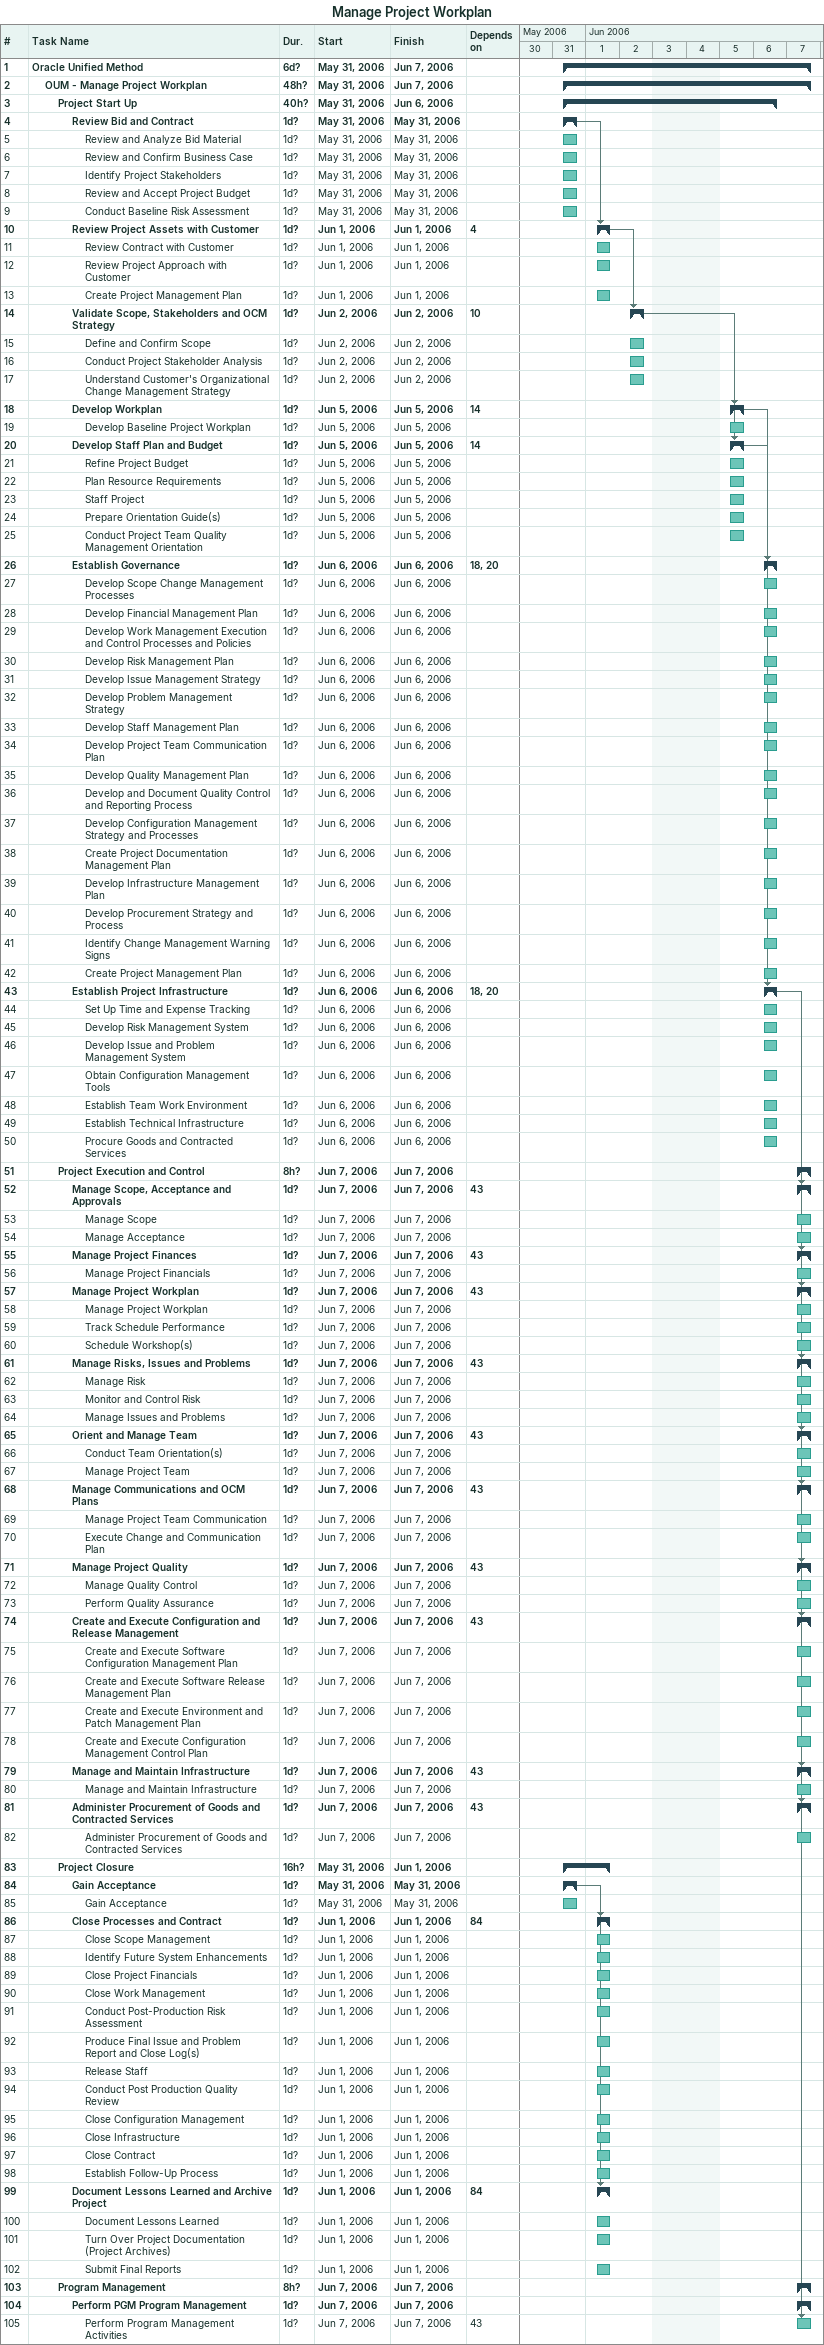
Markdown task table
Manage Project Workplan

| ID | Level | Task | Duration | Start | Finish | Predecessors |
|---|---|---|---|---|---|---|
| 1 | 1 | **Oracle Unified Method** | 6d? | 2006-05-31 | 2006-06-07 |  |
| 2 | 2 | **OUM - Manage Project Workplan** | 48h? | 2006-05-31 | 2006-06-07 |  |
| 3 | 3 | **Project Start Up** | 40h? | 2006-05-31 | 2006-06-06 |  |
| 4 | 4 | **Review Bid and Contract** | 1d? | 2006-05-31 | 2006-05-31 |  |
| 5 | 5 | Review and Analyze Bid Material | 1d? | 2006-05-31 | 2006-05-31 |  |
| 6 | 5 | Review and Confirm Business Case | 1d? | 2006-05-31 | 2006-05-31 |  |
| 7 | 5 | Identify Project Stakeholders | 1d? | 2006-05-31 | 2006-05-31 |  |
| 8 | 5 | Review and Accept Project Budget | 1d? | 2006-05-31 | 2006-05-31 |  |
| 9 | 5 | Conduct Baseline Risk Assessment | 1d? | 2006-05-31 | 2006-05-31 |  |
| 10 | 4 | **Review Project Assets with Customer** | 1d? | 2006-06-01 | 2006-06-01 | 4 |
| 11 | 5 | Review Contract with Customer | 1d? | 2006-06-01 | 2006-06-01 |  |
| 12 | 5 | Review Project Approach with Customer | 1d? | 2006-06-01 | 2006-06-01 |  |
| 13 | 5 | Create Project Management Plan | 1d? | 2006-06-01 | 2006-06-01 |  |
| 14 | 4 | **Validate Scope, Stakeholders and OCM Strategy** | 1d? | 2006-06-02 | 2006-06-02 | 10 |
| 15 | 5 | Define and Confirm Scope | 1d? | 2006-06-02 | 2006-06-02 |  |
| 16 | 5 | Conduct Project Stakeholder Analysis | 1d? | 2006-06-02 | 2006-06-02 |  |
| 17 | 5 | Understand Customer's Organizational Change Management Strategy | 1d? | 2006-06-02 | 2006-06-02 |  |
| 18 | 4 | **Develop Workplan** | 1d? | 2006-06-05 | 2006-06-05 | 14 |
| 19 | 5 | Develop Baseline Project Workplan | 1d? | 2006-06-05 | 2006-06-05 |  |
| 20 | 4 | **Develop Staff Plan and Budget** | 1d? | 2006-06-05 | 2006-06-05 | 14 |
| 21 | 5 | Refine Project Budget | 1d? | 2006-06-05 | 2006-06-05 |  |
| 22 | 5 | Plan Resource Requirements | 1d? | 2006-06-05 | 2006-06-05 |  |
| 23 | 5 | Staff Project | 1d? | 2006-06-05 | 2006-06-05 |  |
| 24 | 5 | Prepare Orientation Guide(s) | 1d? | 2006-06-05 | 2006-06-05 |  |
| 25 | 5 | Conduct Project Team Quality Management Orientation | 1d? | 2006-06-05 | 2006-06-05 |  |
| 26 | 4 | **Establish Governance** | 1d? | 2006-06-06 | 2006-06-06 | 18, 20 |
| 27 | 5 | Develop Scope Change Management Processes | 1d? | 2006-06-06 | 2006-06-06 |  |
| 28 | 5 | Develop Financial Management Plan | 1d? | 2006-06-06 | 2006-06-06 |  |
| 29 | 5 | Develop Work Management Execution and Control Processes and Policies | 1d? | 2006-06-06 | 2006-06-06 |  |
| 30 | 5 | Develop Risk Management Plan | 1d? | 2006-06-06 | 2006-06-06 |  |
| 31 | 5 | Develop Issue Management Strategy | 1d? | 2006-06-06 | 2006-06-06 |  |
| 32 | 5 | Develop Problem Management Strategy | 1d? | 2006-06-06 | 2006-06-06 |  |
| 33 | 5 | Develop Staff Management Plan | 1d? | 2006-06-06 | 2006-06-06 |  |
| 34 | 5 | Develop Project Team Communication Plan | 1d? | 2006-06-06 | 2006-06-06 |  |
| 35 | 5 | Develop Quality Management Plan | 1d? | 2006-06-06 | 2006-06-06 |  |
| 36 | 5 | Develop and Document Quality Control and Reporting Process | 1d? | 2006-06-06 | 2006-06-06 |  |
| 37 | 5 | Develop Configuration Management Strategy and Processes | 1d? | 2006-06-06 | 2006-06-06 |  |
| 38 | 5 | Create Project Documentation Management Plan | 1d? | 2006-06-06 | 2006-06-06 |  |
| 39 | 5 | Develop Infrastructure Management Plan | 1d? | 2006-06-06 | 2006-06-06 |  |
| 40 | 5 | Develop Procurement Strategy and Process | 1d? | 2006-06-06 | 2006-06-06 |  |
| 41 | 5 | Identify Change Management Warning Signs | 1d? | 2006-06-06 | 2006-06-06 |  |
| 42 | 5 | Create Project Management Plan | 1d? | 2006-06-06 | 2006-06-06 |  |
| 43 | 4 | **Establish Project Infrastructure** | 1d? | 2006-06-06 | 2006-06-06 | 18, 20 |
| 44 | 5 | Set Up Time and Expense Tracking | 1d? | 2006-06-06 | 2006-06-06 |  |
| 45 | 5 | Develop Risk Management System | 1d? | 2006-06-06 | 2006-06-06 |  |
| 46 | 5 | Develop Issue and Problem Management System | 1d? | 2006-06-06 | 2006-06-06 |  |
| 47 | 5 | Obtain Configuration Management Tools | 1d? | 2006-06-06 | 2006-06-06 |  |
| 48 | 5 | Establish Team Work Environment | 1d? | 2006-06-06 | 2006-06-06 |  |
| 49 | 5 | Establish Technical Infrastructure | 1d? | 2006-06-06 | 2006-06-06 |  |
| 50 | 5 | Procure Goods and Contracted Services | 1d? | 2006-06-06 | 2006-06-06 |  |
| 51 | 3 | **Project Execution and Control** | 8h? | 2006-06-07 | 2006-06-07 |  |
| 52 | 4 | **Manage Scope, Acceptance and Approvals** | 1d? | 2006-06-07 | 2006-06-07 | 43 |
| 53 | 5 | Manage Scope | 1d? | 2006-06-07 | 2006-06-07 |  |
| 54 | 5 | Manage Acceptance | 1d? | 2006-06-07 | 2006-06-07 |  |
| 55 | 4 | **Manage Project Finances** | 1d? | 2006-06-07 | 2006-06-07 | 43 |
| 56 | 5 | Manage Project Financials | 1d? | 2006-06-07 | 2006-06-07 |  |
| 57 | 4 | **Manage Project Workplan** | 1d? | 2006-06-07 | 2006-06-07 | 43 |
| 58 | 5 | Manage Project Workplan | 1d? | 2006-06-07 | 2006-06-07 |  |
| 59 | 5 | Track Schedule Performance | 1d? | 2006-06-07 | 2006-06-07 |  |
| 60 | 5 | Schedule Workshop(s) | 1d? | 2006-06-07 | 2006-06-07 |  |
| 61 | 4 | **Manage Risks, Issues and Problems** | 1d? | 2006-06-07 | 2006-06-07 | 43 |
| 62 | 5 | Manage Risk | 1d? | 2006-06-07 | 2006-06-07 |  |
| 63 | 5 | Monitor and Control Risk | 1d? | 2006-06-07 | 2006-06-07 |  |
| 64 | 5 | Manage Issues and Problems | 1d? | 2006-06-07 | 2006-06-07 |  |
| 65 | 4 | **Orient and Manage Team** | 1d? | 2006-06-07 | 2006-06-07 | 43 |
| 66 | 5 | Conduct Team Orientation(s) | 1d? | 2006-06-07 | 2006-06-07 |  |
| 67 | 5 | Manage Project Team | 1d? | 2006-06-07 | 2006-06-07 |  |
| 68 | 4 | **Manage Communications and OCM Plans** | 1d? | 2006-06-07 | 2006-06-07 | 43 |
| 69 | 5 | Manage Project Team Communication | 1d? | 2006-06-07 | 2006-06-07 |  |
| 70 | 5 | Execute Change and Communication Plan | 1d? | 2006-06-07 | 2006-06-07 |  |
| 71 | 4 | **Manage Project Quality** | 1d? | 2006-06-07 | 2006-06-07 | 43 |
| 72 | 5 | Manage Quality Control | 1d? | 2006-06-07 | 2006-06-07 |  |
| 73 | 5 | Perform Quality Assurance | 1d? | 2006-06-07 | 2006-06-07 |  |
| 74 | 4 | **Create and Execute Configuration and Release Management** | 1d? | 2006-06-07 | 2006-06-07 | 43 |
| 75 | 5 | Create and Execute Software Configuration Management Plan | 1d? | 2006-06-07 | 2006-06-07 |  |
| 76 | 5 | Create and Execute Software Release Management Plan | 1d? | 2006-06-07 | 2006-06-07 |  |
| 77 | 5 | Create and Execute Environment and Patch Management Plan | 1d? | 2006-06-07 | 2006-06-07 |  |
| 78 | 5 | Create and Execute Configuration Management Control Plan | 1d? | 2006-06-07 | 2006-06-07 |  |
| 79 | 4 | **Manage and Maintain Infrastructure** | 1d? | 2006-06-07 | 2006-06-07 | 43 |
| 80 | 5 | Manage and Maintain Infrastructure | 1d? | 2006-06-07 | 2006-06-07 |  |
| 81 | 4 | **Administer Procurement of Goods and Contracted Services** | 1d? | 2006-06-07 | 2006-06-07 | 43 |
| 82 | 5 | Administer Procurement of Goods and Contracted Services | 1d? | 2006-06-07 | 2006-06-07 |  |
| 83 | 3 | **Project Closure** | 16h? | 2006-05-31 | 2006-06-01 |  |
| 84 | 4 | **Gain Acceptance** | 1d? | 2006-05-31 | 2006-05-31 |  |
| 85 | 5 | Gain Acceptance | 1d? | 2006-05-31 | 2006-05-31 |  |
| 86 | 4 | **Close Processes and Contract** | 1d? | 2006-06-01 | 2006-06-01 | 84 |
| 87 | 5 | Close Scope Management | 1d? | 2006-06-01 | 2006-06-01 |  |
| 88 | 5 | Identify Future System Enhancements | 1d? | 2006-06-01 | 2006-06-01 |  |
| 89 | 5 | Close Project Financials | 1d? | 2006-06-01 | 2006-06-01 |  |
| 90 | 5 | Close Work Management | 1d? | 2006-06-01 | 2006-06-01 |  |
| 91 | 5 | Conduct Post-Production Risk Assessment | 1d? | 2006-06-01 | 2006-06-01 |  |
| 92 | 5 | Produce Final Issue and Problem Report and Close Log(s) | 1d? | 2006-06-01 | 2006-06-01 |  |
| 93 | 5 | Release Staff | 1d? | 2006-06-01 | 2006-06-01 |  |
| 94 | 5 | Conduct Post Production Quality Review | 1d? | 2006-06-01 | 2006-06-01 |  |
| 95 | 5 | Close Configuration Management | 1d? | 2006-06-01 | 2006-06-01 |  |
| 96 | 5 | Close Infrastructure | 1d? | 2006-06-01 | 2006-06-01 |  |
| 97 | 5 | Close Contract | 1d? | 2006-06-01 | 2006-06-01 |  |
| 98 | 5 | Establish Follow-Up Process | 1d? | 2006-06-01 | 2006-06-01 |  |
| 99 | 4 | **Document Lessons Learned and Archive Project** | 1d? | 2006-06-01 | 2006-06-01 | 84 |
| 100 | 5 | Document Lessons Learned | 1d? | 2006-06-01 | 2006-06-01 |  |
| 101 | 5 | Turn Over Project Documentation (Project Archives) | 1d? | 2006-06-01 | 2006-06-01 |  |
| 102 | 5 | Submit Final Reports | 1d? | 2006-06-01 | 2006-06-01 |  |
| 103 | 3 | **Program Management** | 8h? | 2006-06-07 | 2006-06-07 |  |
| 104 | 4 | **Perform PGM Program Management** | 1d? | 2006-06-07 | 2006-06-07 |  |
| 105 | 5 | Perform Program Management Activities | 1d? | 2006-06-07 | 2006-06-07 | 43 |
